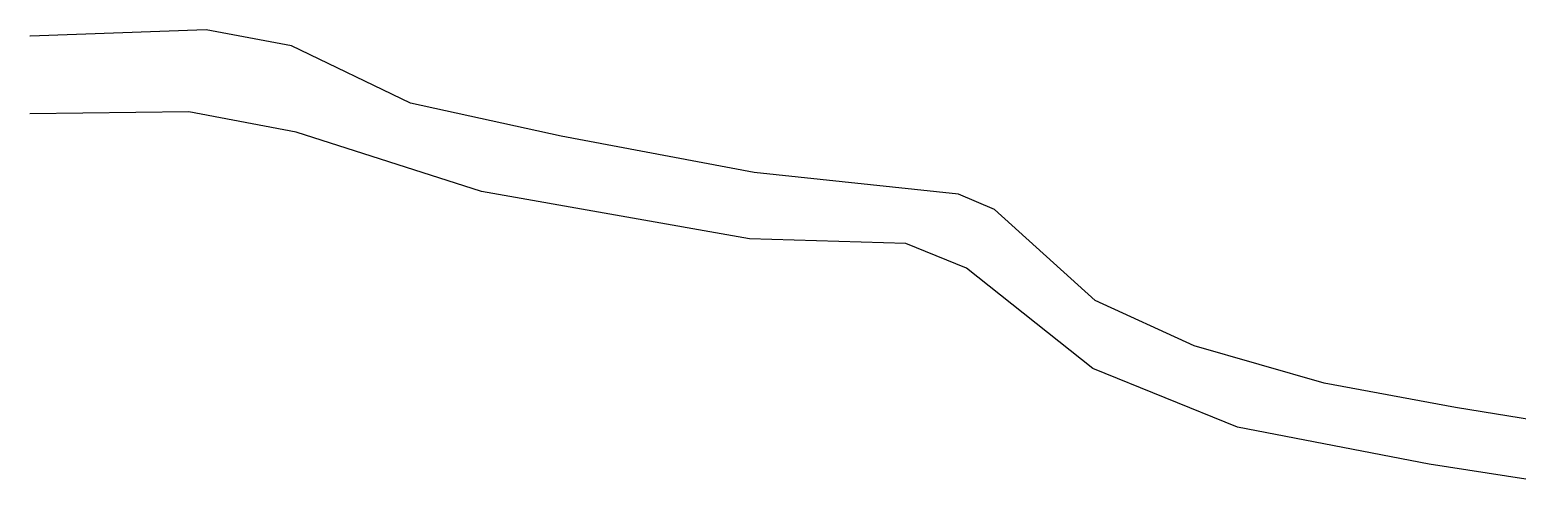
# Model space of a CAD drawing. Header units: inches. Extents: x 775566 to 778268, y 9208057 to 9211417.
# Drawn here: x 775566 to 776527, y 9209571 to 9209863 of the extents above; entities that cross this region are included whole.
import ezdxf

# ---------------------------------------------------------------- set-up
doc = ezdxf.new("R2010")
doc.units = ezdxf.units.IN
doc.header["$MEASUREMENT"] = 0
doc.layers.add('HITOS', color=5, linetype='Continuous')

msp = doc.modelspace()

# ---------------------------------------------------------------- linework, layer by layer
at = {"layer": 'HITOS'}
for points in [[(776606.49, 9209599.7), (776487.11, 9209619.1), (776402.39, 9209634.64), (776318.45, 9209658.75), (776254.54, 9209688.17), (776189.34, 9209746.94), (776166.28, 9209756.8), (776034.28, 9209770.84), (775909.5, 9209794.27), (775812.15, 9209815.49), (775735.4, 9209852.44), (775680.26, 9209862.9), (775566.51, 9209858.75), (775566.29, 9209858.72)], [(776606.49, 9209599.7), (776487.11, 9209619.1), (776402.39, 9209634.64), (776318.45, 9209658.75), (776254.54, 9209688.17), (776189.34, 9209746.94), (776166.28, 9209756.8), (776034.28, 9209770.84), (775909.5, 9209794.27), (775812.15, 9209815.49), (775735.4, 9209852.44), (775680.26, 9209862.9), (775566.51, 9209858.75), (775566.29, 9209858.72)], [(776545.2, 9209570.77), (776470.3, 9209582.44), (776346.44, 9209606.28), (776252.94, 9209644.12), (776171.25, 9209708.89), (776132.2, 9209724.81), (776031.19, 9209727.88), (775858.1, 9209758.54), (775738.47, 9209796.83), (775668.96, 9209810.01), (775566.29, 9209808.64)], [(776545.2, 9209570.77), (776470.3, 9209582.44), (776346.44, 9209606.28), (776252.94, 9209644.12), (776171.25, 9209708.89), (776132.2, 9209724.81), (776031.19, 9209727.88), (775858.1, 9209758.54), (775738.47, 9209796.83), (775668.96, 9209810.01), (775566.29, 9209808.64)]]:
    msp.add_lwpolyline(points, dxfattribs=at)

doc.saveas('drawing.dxf')
